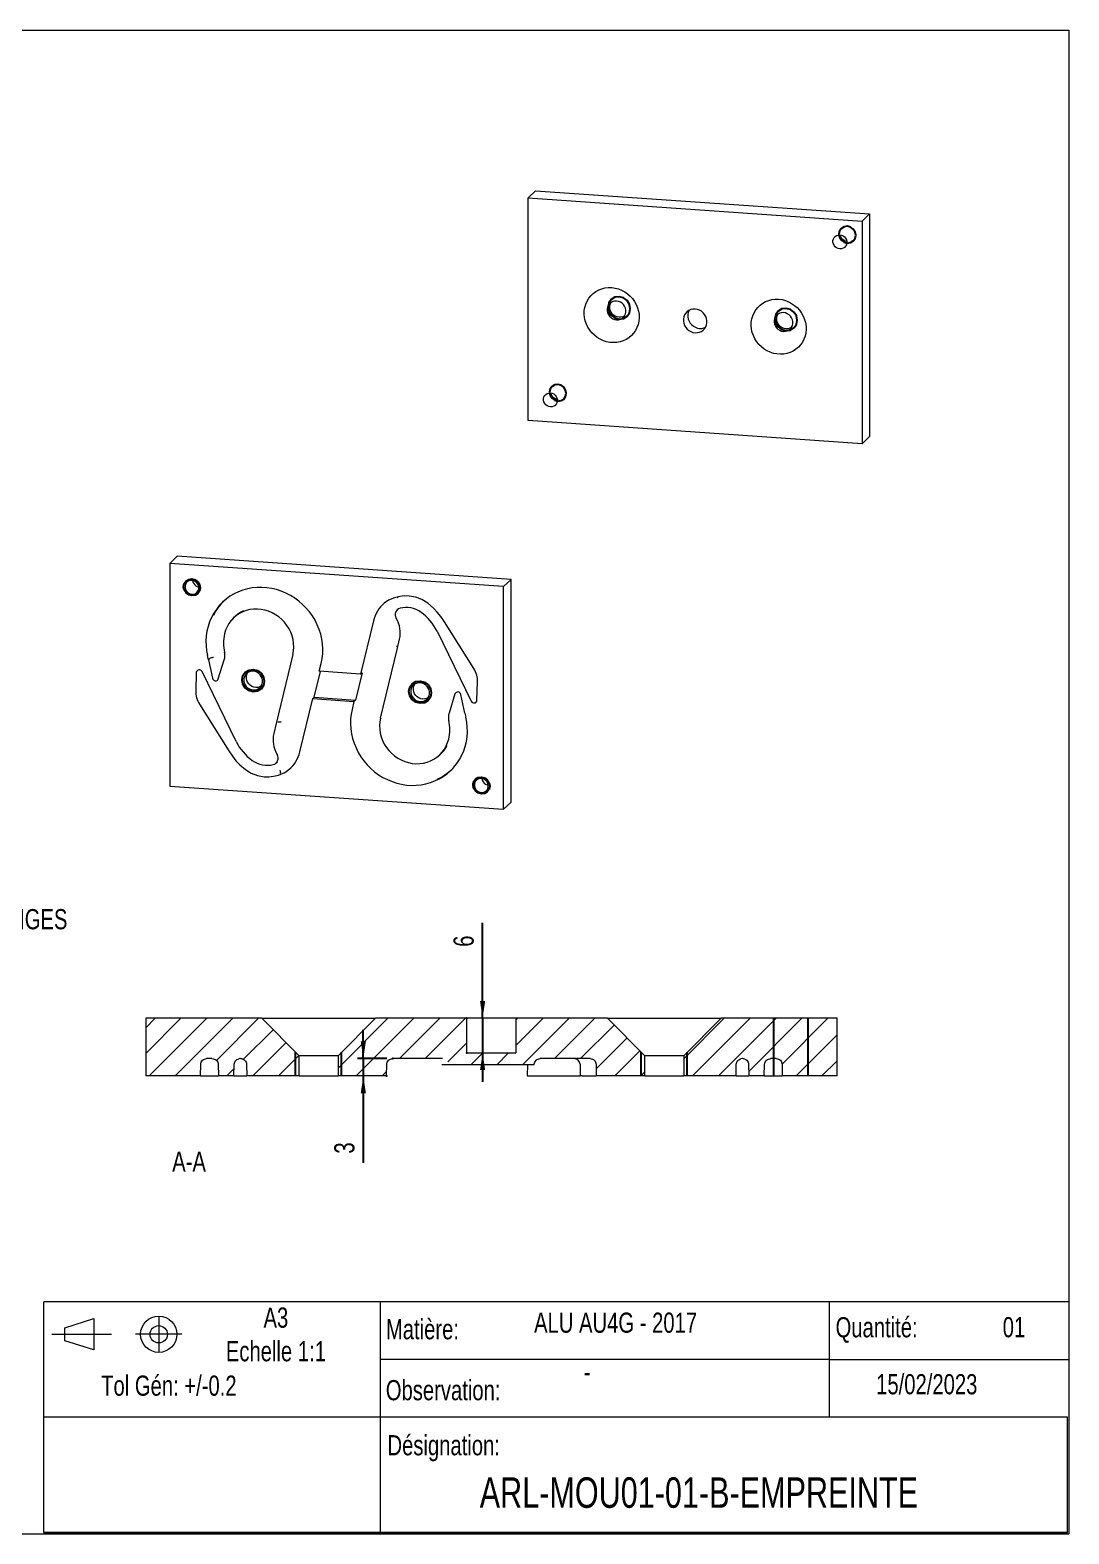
# Model space of a CAD drawing. Extents: x 12 to 408, y 18 to 279.
# Drawn here: x 227.7 to 408, y 18 to 279 of the extents above; entities that cross this region are included whole.
import ezdxf

# ---------------------------------------------------------------- set-up
doc = ezdxf.new("R2010")
doc.units = 0
doc.header["$MEASUREMENT"] = 0
doc.header["$PDSIZE"] = -1
doc.linetypes.add('CENTERX2', pattern=[20.32, 12.7, -2.54, 2.54, -2.54])
doc.styles.add('SLDTEXTSTYLE0', font='txt', dxfattribs={"width": 0.75})
doc.dimstyles.new('SLDDIMSTYLE3', dxfattribs={"dimtxt": 3.5, "dimasz": 3, "dimexe": 1, "dimexo": 0.0625, "dimgap": 0.875, "dimtad": 0, "dimtih": 1, "dimtoh": 1, "dimzin": 12, "dimdsep": 46, "dimtxsty": 'Standard', "dimsah": 1, "dimcen": 0.09, "dimclrd": 255, "dimclre": 255, "dimclrt": 255, "dimadec": 0, "dimazin": 0, "dimtfac": 1, "dimtdec": 4, "dimtofl": 0, "dimtmove": 0, "dimatfit": 3, "dimfxl": 1, "dimtolj": 1, "dimtzin": 12, "dimarcsym": 0})

# ---------------------------------------------------------------- blocks, each defined once
blk = doc.blocks.new('*D21')
for p, q in [((306.24, 107.49), (306.24, 124.07)), ((306.24, 107.49), (306.24, 101.49)), ((306.24, 101.49), (306.24, 96.49))]:
    blk.add_line(p, q)
at = {"color": 7}
for p in [(303.52, 107.49), (303.52, 101.49)]:
    blk.add_point(p, dxfattribs=at)
at = {"color": 255}
for points in [[(306.24, 107.49), (306.69, 110.49), (305.79, 110.49)], [(306.24, 101.49), (305.79, 98.49), (306.69, 98.49)]]:
    blk.add_solid(points, dxfattribs=at)
at = {"color": 7, "insert": (304.74, 119.9), "char_height": 3.5, "attachment_point": 7, "rotation": 90, "style": 'SLDTEXTSTYLE0'}
blk.add_mtext('6', dxfattribs=at)
blk = doc.blocks.new('*D22')
for p, q in [((285.54, 100.49), (285.54, 105.49)), ((289.64, 100.49), (284.54, 100.49)), ((285.54, 100.49), (285.54, 97.49)), ((285.54, 97.49), (285.54, 82.41))]:
    blk.add_line(p, q)
at = {"color": 7}
for p in [(290.64, 100.49), (289.57, 97.49)]:
    blk.add_point(p, dxfattribs=at)
at = {"color": 255}
for points in [[(285.54, 100.49), (285.99, 103.49), (285.09, 103.49)], [(285.54, 97.49), (285.09, 94.49), (285.99, 94.49)]]:
    blk.add_solid(points, dxfattribs=at)
at = {"color": 7, "insert": (284.04, 84), "char_height": 3.5, "attachment_point": 7, "rotation": 90, "style": 'SLDTEXTSTYLE0'}
blk.add_mtext('3', dxfattribs=at)

msp = doc.modelspace()

# ---------------------------------------------------------------- linework, layer by layer
at = {"color": 7, "linetype": 'Continuous', "lineweight": 0}
for p, q in [((12, 279), (408, 279)), ((408, 279), (408, 18)), ((249.401, 107.488), (247.773, 105.86)), ((253.891, 107.488), (247.773, 101.37)), ((258.382, 107.488), (248.382, 97.488)), ((262.872, 107.488), (252.872, 97.488)), ((267.362, 107.488), (260.058, 100.185)), ((289.812, 107.488), (281.148, 98.824)), ((294.303, 107.488), (284.303, 97.488)), ((298.793, 107.488), (291.793, 100.488)), ((303.283, 107.488), (296.283, 100.488)), ((312.263, 107.488), (312.023, 107.248)), ((316.753, 107.488), (312.023, 102.758)), ((321.243, 107.488), (313.243, 99.488)), ((325.733, 107.488), (318.733, 100.488)), ((348.184, 107.488), (341.148, 100.452)), ((352.674, 107.488), (342.674, 97.488)), ((357.164, 107.488), (347.164, 97.488)), ((361.654, 107.488), (352.439, 98.273)), ((366.145, 107.488), (358.211, 99.555)), ((269.875, 105.511), (264.734, 100.37)), ((329.061, 106.325), (323.224, 100.488)), ((367.773, 104.626), (360.635, 97.488)), ((272.12, 103.266), (266.342, 97.488)), ((303.523, 103.238), (300.219, 99.934)), ((331.306, 104.08), (325.952, 98.726)), ((333.551, 101.835), (329.204, 97.488)), ((274.365, 101.021), (270.832, 97.488)), ((306.263, 101.488), (304.263, 99.488)), ((310.753, 101.488), (308.753, 99.488)), ((367.773, 100.136), (365.125, 97.488)), ((263.116, 98.752), (261.852, 97.488)), ((289.586, 98.282), (288.793, 97.488)), ((334.398, 98.192), (333.694, 97.488)), ((408, 58.307), (230.084, 58.307)), ((288.524, 58.307), (230.084, 58.307)), ((230.084, 18.252), (230.084, 58.307)), ((288.524, 18.252), (288.524, 58.307)), ((366.409, 58.307), (366.409, 38.28)), ((233.716, 53.793), (238.785, 55.359)), ((238.785, 55.359), (238.785, 49.93)), ((233.716, 51.497), (233.716, 53.793)), ((238.785, 49.93), (233.716, 51.497)), ((366.409, 48.293), (288.524, 48.293)), ((366.409, 48.293), (408, 48.293)), ((288.524, 38.28), (230.084, 38.28)), ((407.749, 38.28), (288.524, 38.28)), ((288.524, 18.252), (288.524, 38.28)), ((407.749, 18.252), (407.749, 38.28)), ((12, 18), (408, 18)), ((230.084, 18.252), (407.749, 18.252)), ((288.524, 18.252), (230.084, 18.252)), ((407.749, 18.252), (288.524, 18.252))]:
    msp.add_line(p, q, dxfattribs=at)
at = {"color": 7, "linetype": 'Continuous', "lineweight": 15}
for p, q in [((315.449, 251.107), (314.155, 249.857)), ((315.449, 251.107), (373.404, 247.087)), ((314.155, 249.857), (372.11, 245.837)), ((314.155, 211.219), (314.155, 249.857)), ((373.404, 247.087), (372.11, 245.837)), ((372.11, 245.837), (372.11, 207.2)), ((373.404, 247.087), (373.404, 208.45)), ((372.11, 207.2), (314.155, 211.219)), ((373.404, 208.45), (372.11, 207.2)), ((251.932, 186.422), (253.226, 187.672)), ((309.888, 182.403), (251.932, 186.422)), ((251.932, 186.422), (251.932, 147.785)), ((311.182, 183.653), (253.226, 187.672)), ((309.888, 182.403), (311.182, 183.653)), ((311.182, 145.016), (311.182, 183.653)), ((309.888, 143.766), (309.888, 182.403)), ((291.625, 178.615), (291.377, 178.351)), ((263.063, 177.021), (262.815, 176.756)), ((287.286, 176.447), (285.061, 167.221)), ((304.734, 168.173), (299.611, 176.306)), ((291.395, 171.512), (291.82, 173.275)), ((298.331, 174.685), (304.258, 162.531)), ((258.67, 169.717), (258.497, 170.456)), ((258.67, 169.717), (258.947, 169.972)), ((258.67, 169.717), (259.346, 166.52)), ((260.373, 166.405), (261.41, 169.728)), ((273.3, 170.6), (270.425, 158.679)), ((288.519, 159.588), (291.394, 171.509)), ((256.556, 167.504), (256.45, 164.312)), ((263.489, 155.502), (257.561, 167.656)), ((277, 163.218), (278.082, 167.705)), ((277.904, 167.717), (278.234, 169.087)), ((285.061, 167.221), (277.904, 167.717)), ((285.337, 167.469), (284.192, 162.719)), ((285.061, 167.221), (285.337, 167.469)), ((305.264, 162.684), (305.37, 165.876)), ((257.085, 162.014), (262.209, 153.882)), ((274.534, 153.74), (276.758, 162.967)), ((276.758, 162.967), (277, 163.218)), ((276.758, 162.967), (283.916, 162.47)), ((277, 163.218), (284.192, 162.719)), ((283.916, 162.47), (283.585, 161.1)), ((284.192, 162.719), (283.916, 162.47)), ((301.446, 163.782), (300.41, 160.46)), ((303.15, 160.471), (302.474, 163.668)), ((303.15, 160.471), (303.322, 159.731)), ((270.425, 158.675), (269.999, 156.912)), ((270.367, 151.763), (270.64, 152.002)), ((298.622, 153.061), (298.894, 153.3)), ((251.932, 147.785), (309.888, 143.766)), ((309.888, 143.766), (311.182, 145.016)), ((247.773, 107.488), (247.773, 97.488)), ((267.898, 107.488), (247.773, 107.488)), ((267.898, 107.488), (274.398, 100.988)), ((267.898, 107.488), (287.648, 107.488)), ((281.148, 100.988), (287.648, 107.488)), ((303.523, 107.488), (287.648, 107.488)), ((303.523, 101.488), (303.523, 107.488)), ((312.023, 107.488), (303.523, 107.488)), ((312.023, 107.488), (312.023, 101.488)), ((327.898, 107.488), (312.023, 107.488)), ((327.898, 107.488), (334.398, 100.988)), ((327.898, 107.488), (347.648, 107.488)), ((341.148, 100.988), (347.648, 107.488)), ((367.773, 107.488), (347.648, 107.488)), ((367.773, 97.488), (367.773, 107.488)), ((257.298, 97.488), (257.333, 99.506)), ((259.255, 100.488), (258.333, 100.488)), ((260.375, 99.506), (260.414, 97.488)), ((263.093, 97.488), (263.129, 99.506)), ((265.286, 99.506), (265.323, 97.488)), ((274.398, 97.488), (274.398, 100.988)), ((281.148, 100.988), (274.398, 100.988)), ((281.148, 100.988), (281.148, 97.488)), ((289.572, 97.488), (289.608, 99.506)), ((299.299, 100.488), (290.636, 100.488)), ((299.141, 99.488), (300.327, 99.488)), ((300.327, 99.488), (315.219, 99.488)), ((303.523, 101.488), (312.023, 101.488)), ((314.033, 99.488), (313.997, 97.488)), ((315.219, 99.488), (315.219, 99.506)), ((324.91, 100.488), (316.247, 100.488)), ((323.154, 99.506), (323.189, 97.488)), ((325.938, 99.506), (325.974, 97.488)), ((334.398, 97.488), (334.398, 100.988)), ((341.148, 100.988), (334.398, 100.988)), ((341.148, 100.988), (341.148, 97.488)), ((350.223, 97.488), (350.26, 99.506)), ((352.417, 99.506), (352.453, 97.488)), ((355.132, 97.488), (355.171, 99.506)), ((357.213, 100.488), (356.291, 100.488)), ((358.213, 99.506), (358.248, 97.488)), ((257.298, 97.488), (247.773, 97.488)), ((257.298, 97.488), (258.443, 97.488)), ((258.443, 97.488), (260.411, 97.488)), ((263.093, 97.488), (260.414, 97.488)), ((263.093, 97.488), (263.124, 97.488)), ((263.124, 97.488), (265.251, 97.488)), ((265.251, 97.488), (265.323, 97.488)), ((274.398, 97.488), (265.323, 97.488)), ((274.398, 97.488), (281.148, 97.488)), ((289.572, 97.488), (281.148, 97.488)), ((313.997, 97.488), (323.189, 97.488)), ((323.529, 97.488), (323.189, 97.488)), ((323.529, 97.488), (325.974, 97.488)), ((334.398, 97.488), (325.974, 97.488)), ((334.398, 97.488), (341.148, 97.488)), ((350.223, 97.488), (341.148, 97.488)), ((350.223, 97.488), (352.453, 97.488)), ((355.132, 97.488), (352.453, 97.488)), ((355.132, 97.488), (356.117, 97.488)), ((356.117, 97.488), (358.199, 97.488)), ((358.199, 97.488), (358.248, 97.488)), ((367.773, 97.488), (358.248, 97.488))]:
    msp.add_line(p, q, dxfattribs=at)
at = {"color": 255, "linetype": 'Continuous'}
for p, q in [((356.773, 97.488), (356.773, 107.488)), ((356.773, 107.488), (356.773, 107.488)), ((356.773, 97.488), (356.773, 107.488)), ((356.773, 107.488), (356.773, 107.488)), ((362.773, 97.488), (362.773, 107.488)), ((362.773, 107.488), (362.773, 107.488)), ((362.773, 107.488), (362.773, 107.488)), ((362.773, 107.488), (362.773, 107.488)), ((362.773, 97.488), (362.773, 107.488)), ((362.773, 107.488), (362.773, 107.488)), ((362.773, 107.488), (362.773, 107.488)), ((362.773, 107.488), (362.773, 107.488)), ((273.773, 97.488), (273.773, 101.613)), ((273.773, 101.613), (273.773, 101.613)), ((281.773, 97.488), (281.773, 101.613)), ((281.773, 101.613), (281.773, 101.613)), ((281.773, 101.613), (281.773, 101.613)), ((281.773, 101.613), (281.773, 101.613)), ((333.773, 97.488), (333.773, 101.613)), ((333.773, 101.613), (333.773, 101.613)), ((341.773, 97.488), (341.773, 101.613)), ((341.773, 101.613), (341.773, 101.613)), ((341.773, 101.613), (341.773, 101.613)), ((341.773, 101.613), (341.773, 101.613))]:
    msp.add_line(p, q, dxfattribs=at)
at = {"color": 7, "linetype": 'CENTERX2', "lineweight": 0}
for p, q in [((250.029, 55.657), (250.029, 49.632)), ((231.503, 52.645), (241.826, 52.645)), ((254.065, 52.645), (245.993, 52.645))]:
    msp.add_line(p, q, dxfattribs=at)
at = {"color": 7, "linetype": 'Continuous', "lineweight": 15, "flags": 128}
for points in [[(368.247, 243.449), (368.535, 243.394), (368.808, 243.272), (369.047, 243.09), (369.24, 242.858), (369.375, 242.591), (369.445, 242.304), (369.445, 242.013), (369.375, 241.735), (369.24, 241.487), (369.047, 241.282), (368.808, 241.134), (368.535, 241.049), (368.247, 241.034), (367.958, 241.089), (367.685, 241.211), (367.446, 241.393), (367.253, 241.625), (367.118, 241.892), (367.048, 242.179), (367.048, 242.47), (367.118, 242.748), (367.253, 242.996), (367.446, 243.201), (367.685, 243.35), (367.958, 243.434), (368.247, 243.449)], [(369.446, 242.294), (369.252, 242.339), (368.98, 242.461), (368.74, 242.643), (368.547, 242.875), (368.412, 243.142), (368.342, 243.429), (368.341, 243.439)], [(328.644, 234.302), (329.23, 234.226), (329.807, 234.078), (330.366, 233.861), (330.9, 233.578), (331.399, 233.235), (331.857, 232.835), (332.265, 232.385), (332.619, 231.892), (332.913, 231.363), (333.142, 230.806), (333.302, 230.23), (333.392, 229.644), (333.411, 229.056), (333.356, 228.475), (333.231, 227.91), (333.036, 227.37), (332.774, 226.862), (332.45, 226.395), (332.067, 225.976), (331.634, 225.61), (331.154, 225.304), (330.637, 225.062), (330.089, 224.888), (329.52, 224.784), (328.937, 224.753), (328.35, 224.793), (327.767, 224.906), (327.198, 225.089), (326.65, 225.339), (326.133, 225.652), (325.654, 226.025), (325.22, 226.451), (324.838, 226.923), (324.513, 227.435), (324.252, 227.979), (324.056, 228.546), (323.931, 229.128), (323.877, 229.717), (323.895, 230.303), (323.985, 230.877), (324.145, 231.43), (324.374, 231.955), (324.668, 232.443), (325.022, 232.887), (325.431, 233.281), (325.888, 233.617), (326.387, 233.891), (326.921, 234.1), (327.48, 234.239), (328.057, 234.307), (328.644, 234.302)], [(357.621, 232.293), (358.207, 232.216), (358.785, 232.068), (359.344, 231.851), (359.878, 231.569), (360.377, 231.225), (360.834, 230.825), (361.243, 230.375), (361.597, 229.882), (361.891, 229.353), (362.119, 228.797), (362.28, 228.221), (362.37, 227.634), (362.388, 227.046), (362.334, 226.465), (362.209, 225.9), (362.013, 225.36), (361.752, 224.853), (361.427, 224.386), (361.045, 223.966), (360.611, 223.601), (360.132, 223.295), (359.615, 223.053), (359.067, 222.878), (358.498, 222.775), (357.915, 222.743), (357.328, 222.784), (356.745, 222.896), (356.176, 223.079), (355.628, 223.329), (355.111, 223.643), (354.631, 224.015), (354.197, 224.441), (353.815, 224.913), (353.491, 225.425), (353.229, 225.969), (353.034, 226.537), (352.909, 227.119), (352.854, 227.707), (352.872, 228.293), (352.962, 228.867), (353.123, 229.421), (353.352, 229.945), (353.646, 230.434), (354, 230.878), (354.408, 231.271), (354.866, 231.607), (355.365, 231.882), (355.898, 232.09), (356.458, 232.229), (357.035, 232.297), (357.621, 232.293)], [(329.485, 231.976), (329.146, 231.964), (328.822, 231.881), (328.527, 231.731), (328.273, 231.52), (328.073, 231.259), (327.934, 230.957), (327.864, 230.628), (327.864, 230.288), (327.934, 229.949), (328.073, 229.629), (328.273, 229.339), (328.527, 229.093), (328.822, 228.903), (329.146, 228.775), (329.485, 228.716), (329.824, 228.728), (330.148, 228.811), (330.443, 228.961), (330.696, 229.171), (330.896, 229.433), (331.035, 229.734), (331.106, 230.063), (331.106, 230.404), (331.035, 230.742), (330.896, 231.063), (330.696, 231.352), (330.443, 231.598), (330.148, 231.789), (329.824, 231.917), (329.485, 231.976)], [(330.86, 229.375), (330.601, 229.248), (330.277, 229.165), (329.938, 229.153), (329.599, 229.212), (329.275, 229.34), (328.98, 229.531), (328.726, 229.777), (328.526, 230.066), (328.387, 230.387), (328.317, 230.725), (328.317, 231.066), (328.387, 231.394), (328.526, 231.696), (328.562, 231.754)], [(343.132, 226.476), (343.51, 226.485), (343.874, 226.563), (344.213, 226.708), (344.515, 226.916), (344.77, 227.178), (344.97, 227.486), (345.107, 227.83), (345.176, 228.197), (345.176, 228.576), (345.107, 228.953), (344.97, 229.316), (344.77, 229.652), (344.515, 229.949), (344.213, 230.199), (343.874, 230.391), (343.51, 230.52), (343.132, 230.581), (342.755, 230.572), (342.391, 230.494), (342.052, 230.348), (341.75, 230.141), (341.494, 229.879), (341.295, 229.571), (341.158, 229.227), (341.089, 228.86), (341.089, 228.481), (341.158, 228.104), (341.295, 227.741), (341.494, 227.405), (341.75, 227.107), (342.052, 226.858), (342.391, 226.666), (342.755, 226.537), (343.132, 226.476)], [(342.1, 230.374), (342.071, 230.321), (341.935, 229.977), (341.865, 229.61), (341.865, 229.231), (341.935, 228.854), (342.071, 228.491), (342.271, 228.155), (342.526, 227.857), (342.828, 227.608), (343.167, 227.416), (343.532, 227.287), (343.909, 227.226)], [(358.462, 229.966), (358.124, 229.954), (357.8, 229.871), (357.504, 229.721), (357.251, 229.511), (357.051, 229.249), (356.912, 228.947), (356.841, 228.619), (356.841, 228.278), (356.912, 227.94), (357.051, 227.619), (357.251, 227.329), (357.504, 227.084), (357.8, 226.893), (358.124, 226.765), (358.462, 226.706), (358.801, 226.718), (359.125, 226.801), (359.421, 226.951), (359.674, 227.161), (359.874, 227.423), (360.013, 227.725), (360.084, 228.053), (360.084, 228.394), (360.013, 228.732), (359.874, 229.053), (359.674, 229.343), (359.421, 229.588), (359.125, 229.779), (358.801, 229.907), (358.462, 229.966)], [(359.838, 227.366), (359.578, 227.239), (359.254, 227.156), (358.915, 227.144), (358.577, 227.203), (358.252, 227.33), (357.957, 227.521), (357.704, 227.767), (357.504, 228.056), (357.365, 228.377), (357.294, 228.716), (357.294, 229.056), (357.365, 229.385), (357.504, 229.686), (357.54, 229.744)], [(343.909, 227.226), (344.286, 227.235), (344.65, 227.313), (344.941, 227.433)], [(318.018, 216.023), (318.307, 215.968), (318.579, 215.845), (318.819, 215.663), (319.012, 215.432), (319.147, 215.165), (319.217, 214.878), (319.217, 214.587), (319.147, 214.309), (319.012, 214.06), (318.819, 213.856), (318.579, 213.707), (318.307, 213.623), (318.018, 213.608), (317.729, 213.663), (317.457, 213.785), (317.218, 213.967), (317.025, 214.198), (316.889, 214.465), (316.82, 214.753), (316.82, 215.044), (316.889, 215.322), (317.025, 215.57), (317.218, 215.775), (317.457, 215.923), (317.729, 216.008), (318.018, 216.023)], [(319.218, 214.868), (319.024, 214.913), (318.751, 215.035), (318.512, 215.217), (318.319, 215.448), (318.184, 215.715), (318.114, 216.003), (318.113, 216.012)], [(255.796, 181.083), (256.085, 181.098), (256.357, 181.182), (256.596, 181.331), (256.789, 181.535), (256.925, 181.784), (256.994, 182.062), (256.994, 182.353), (256.925, 182.64), (256.789, 182.907), (256.596, 183.138), (256.357, 183.32), (256.085, 183.442), (255.796, 183.498), (255.507, 183.483), (255.235, 183.398), (254.995, 183.249), (254.802, 183.045), (254.667, 182.797), (254.597, 182.519), (254.597, 182.228), (254.667, 181.94), (254.802, 181.673), (254.995, 181.442), (255.235, 181.26), (255.507, 181.138), (255.796, 181.083)], [(255.89, 183.487), (255.891, 183.478), (255.961, 183.19), (256.096, 182.923), (256.289, 182.692), (256.529, 182.51), (256.801, 182.388), (256.995, 182.343)], [(278.234, 169.087), (278.396, 169.911), (278.486, 170.751), (278.506, 171.6), (278.455, 172.452), (278.332, 173.302), (278.139, 174.144), (277.878, 174.972), (277.549, 175.779), (277.156, 176.561), (276.702, 177.311), (276.188, 178.025), (275.62, 178.697), (275, 179.323), (274.334, 179.898), (273.626, 180.419), (272.881, 180.881), (272.104, 181.281), (271.301, 181.617), (270.477, 181.886), (269.639, 182.086), (268.791, 182.216), (267.94, 182.275), (267.093, 182.262), (266.254, 182.179), (265.43, 182.024), (264.627, 181.799), (263.85, 181.507), (263.105, 181.148), (262.397, 180.726), (261.731, 180.243), (261.112, 179.703), (260.543, 179.11), (260.03, 178.467), (259.575, 177.78), (259.182, 177.053), (258.854, 176.291), (258.592, 175.5), (258.4, 174.685), (258.277, 173.852), (258.225, 173.006), (258.245, 172.154), (258.336, 171.302), (258.497, 170.456)], [(290.977, 180.491), (289.921, 180.049), (289.186, 179.54)], [(299.611, 176.306), (299.004, 177.202), (298.378, 177.996), (297.732, 178.687), (296.752, 179.517), (295.719, 180.145), (294.641, 180.563), (293.501, 180.768), (292.702, 180.783), (291.857, 180.692), (290.977, 180.491)], [(291.533, 180.383), (291.453, 180.567), (291.433, 180.595)], [(261.535, 180.083), (261.385, 179.943), (260.817, 179.35), (260.305, 178.709), (259.851, 178.023), (259.513, 177.408)], [(273.3, 170.6), (273.417, 171.24), (273.463, 171.894), (273.438, 172.554), (273.342, 173.213), (273.176, 173.862), (272.943, 174.494), (272.643, 175.102), (272.283, 175.678), (271.864, 176.216), (271.393, 176.71), (270.875, 177.153), (270.316, 177.54), (269.723, 177.868), (269.102, 178.131), (268.461, 178.328), (267.807, 178.455), (267.148, 178.512), (266.492, 178.497), (265.846, 178.41), (265.219, 178.253), (264.616, 178.028), (264.046, 177.737), (263.515, 177.384), (263.03, 176.973), (262.595, 176.508), (262.216, 175.995), (261.898, 175.44), (261.645, 174.849), (261.458, 174.23)], [(264.721, 178.228), (264.298, 178.004), (263.766, 177.65), (263.279, 177.237), (263.063, 177.021)], [(289.186, 179.54), (288.848, 179.231), (288.534, 178.895), (288.249, 178.536), (287.993, 178.154), (287.767, 177.752), (287.573, 177.331), (287.413, 176.896), (287.286, 176.447)], [(291.913, 178.665), (291.665, 178.57), (291.449, 178.421), (291.274, 178.224), (291.151, 177.99), (291.085, 177.731), (291.08, 177.46), (291.136, 177.19), (291.25, 176.935)], [(295.575, 177.932), (295.16, 178.195), (294.722, 178.414), (294.266, 178.584), (293.798, 178.704), (293.323, 178.773), (292.846, 178.789), (292.375, 178.753), (291.913, 178.665)], [(298.331, 174.685), (298.081, 175.159), (297.801, 175.617), (297.493, 176.058), (297.158, 176.479), (296.796, 176.878), (296.411, 177.255), (296.003, 177.606), (295.575, 177.932)], [(291.82, 173.275), (291.906, 173.731), (291.947, 174.196), (291.942, 174.666), (291.892, 175.136), (291.796, 175.603), (291.656, 176.061), (291.474, 176.506), (291.25, 176.935)], [(261.458, 174.23), (261.375, 173.834), (261.315, 173.433), (261.279, 173.027), (261.266, 172.618), (261.277, 172.207), (261.312, 171.796), (261.37, 171.386), (261.452, 170.978)], [(258.947, 169.972), (259.031, 170.023), (259.178, 170.081), (259.328, 170.124), (259.43, 170.147), (259.546, 170.168)], [(261.41, 169.728), (261.451, 169.878), (261.482, 170.031), (261.503, 170.187), (261.514, 170.345), (261.514, 170.503), (261.503, 170.662), (261.483, 170.821), (261.452, 170.978)], [(291.501, 171.954), (291.465, 171.972), (291.385, 172.006), (291.297, 172.036)], [(257.561, 167.656), (257.458, 167.804), (257.315, 167.914), (257.147, 167.973), (256.972, 167.976), (256.81, 167.922), (256.678, 167.817), (256.59, 167.673), (256.556, 167.504)], [(266.421, 164.469), (266.76, 164.481), (267.084, 164.563), (267.379, 164.713), (267.632, 164.924), (267.832, 165.186), (267.971, 165.487), (268.042, 165.816), (268.042, 166.156), (267.971, 166.495), (267.832, 166.816), (267.632, 167.105), (267.379, 167.351), (267.084, 167.542), (266.76, 167.669), (266.421, 167.729), (266.082, 167.716), (265.758, 167.634), (265.463, 167.484), (265.21, 167.273), (265.009, 167.011), (264.871, 166.71), (264.8, 166.381), (264.8, 166.041), (264.871, 165.702), (265.009, 165.381), (265.21, 165.092), (265.463, 164.846), (265.758, 164.655), (266.082, 164.528), (266.421, 164.469)], [(266.874, 164.906), (266.535, 164.965), (266.211, 165.093), (265.916, 165.284), (265.662, 165.529), (265.462, 165.819), (265.324, 166.14), (265.253, 166.478), (265.253, 166.819), (265.324, 167.147), (265.462, 167.449), (265.499, 167.507)], [(305.37, 165.876), (305.368, 166.173), (305.343, 166.471), (305.296, 166.768), (305.227, 167.062), (305.135, 167.351), (305.022, 167.634), (304.888, 167.908), (304.734, 168.173)], [(259.346, 166.52), (259.41, 166.354), (259.523, 166.213), (259.672, 166.114), (259.843, 166.066), (260.016, 166.075), (260.172, 166.14), (260.296, 166.254), (260.373, 166.405)], [(267.796, 165.128), (267.537, 165.001), (267.213, 164.918), (266.874, 164.906)], [(295.399, 162.459), (295.738, 162.471), (296.062, 162.554), (296.357, 162.704), (296.61, 162.914), (296.81, 163.176), (296.949, 163.478), (297.02, 163.806), (297.02, 164.147), (296.949, 164.485), (296.81, 164.806), (296.61, 165.096), (296.357, 165.341), (296.062, 165.532), (295.738, 165.66), (295.399, 165.719), (295.06, 165.707), (294.736, 165.624), (294.441, 165.474), (294.187, 165.264), (293.987, 165.002), (293.848, 164.7), (293.778, 164.372), (293.778, 164.031), (293.848, 163.693), (293.987, 163.372), (294.187, 163.082), (294.441, 162.837), (294.736, 162.646), (295.06, 162.518), (295.399, 162.459)], [(295.852, 162.896), (295.513, 162.956), (295.189, 163.083), (294.893, 163.274), (294.64, 163.52), (294.44, 163.809), (294.301, 164.13), (294.23, 164.468), (294.23, 164.809), (294.301, 165.138), (294.44, 165.439), (294.476, 165.497)], [(256.45, 164.312), (256.452, 164.014), (256.476, 163.716), (256.523, 163.42), (256.593, 163.126), (256.684, 162.837), (256.797, 162.554), (256.931, 162.279), (257.085, 162.014)], [(296.774, 163.118), (296.515, 162.991), (296.19, 162.909), (295.852, 162.896)], [(302.474, 163.668), (302.41, 163.834), (302.297, 163.974), (302.147, 164.074), (301.977, 164.121), (301.804, 164.112), (301.647, 164.047), (301.523, 163.933), (301.446, 163.782)], [(304.258, 162.531), (304.362, 162.384), (304.505, 162.274), (304.673, 162.214), (304.847, 162.211), (305.009, 162.265), (305.141, 162.37), (305.229, 162.515), (305.264, 162.684)], [(283.585, 161.1), (283.424, 160.276), (283.333, 159.437), (283.313, 158.588), (283.365, 157.735), (283.488, 156.885), (283.68, 156.043), (283.942, 155.216), (284.27, 154.408), (284.663, 153.627), (285.118, 152.876), (285.631, 152.162), (286.2, 151.49), (286.819, 150.864), (287.485, 150.289), (288.193, 149.769), (288.938, 149.307), (289.715, 148.907), (290.518, 148.571), (291.342, 148.302), (292.181, 148.102), (293.028, 147.971), (293.879, 147.913), (294.727, 147.925), (295.565, 148.009), (296.389, 148.164), (297.192, 148.388), (297.969, 148.681), (298.714, 149.039), (299.422, 149.461), (300.088, 149.944), (300.708, 150.484), (301.276, 151.077), (301.79, 151.72), (302.244, 152.407), (302.637, 153.134), (302.966, 153.896), (303.227, 154.688), (303.42, 155.503), (303.543, 156.336), (303.594, 157.181), (303.574, 158.033), (303.484, 158.885), (303.322, 159.731)], [(288.519, 159.588), (288.402, 158.947), (288.356, 158.293), (288.381, 157.633), (288.477, 156.975), (288.643, 156.326), (288.877, 155.693), (289.176, 155.086), (289.537, 154.509), (289.955, 153.971), (290.426, 153.478), (290.944, 153.035), (291.503, 152.647), (292.097, 152.32), (292.717, 152.056), (293.359, 151.859), (294.012, 151.732), (294.671, 151.676), (295.327, 151.691), (295.973, 151.777), (296.601, 151.934), (297.203, 152.159), (297.773, 152.45), (298.304, 152.803), (298.79, 153.215), (299.224, 153.68), (299.603, 154.193), (299.921, 154.748), (300.175, 155.338), (300.362, 155.957)], [(300.41, 160.46), (300.368, 160.31), (300.337, 160.156), (300.316, 160), (300.306, 159.843), (300.306, 159.684), (300.316, 159.525), (300.337, 159.367), (300.368, 159.209)], [(269.999, 156.912), (269.913, 156.456), (269.873, 155.991), (269.877, 155.521), (269.928, 155.051), (270.023, 154.585), (270.163, 154.126), (270.346, 153.681), (270.57, 153.253)], [(270.702, 158.923), (270.738, 158.943), (270.789, 158.958), (270.855, 158.966), (270.933, 158.966), (271.019, 158.96), (271.112, 158.947), (271.206, 158.927), (271.299, 158.901)], [(300.362, 155.957), (300.445, 156.353), (300.504, 156.755), (300.541, 157.161), (300.553, 157.57), (300.542, 157.98), (300.507, 158.391), (300.449, 158.801), (300.368, 159.209)], [(263.489, 155.502), (263.739, 155.029), (264.018, 154.57), (264.326, 154.13), (264.662, 153.709), (265.023, 153.309), (265.408, 152.933), (265.816, 152.581), (266.244, 152.256)], [(298.894, 153.3), (299.063, 153.454), (299.499, 153.921), (299.879, 154.435), (300.116, 154.835)], [(262.209, 153.882), (262.815, 152.986), (263.442, 152.192), (264.088, 151.5), (265.068, 150.67), (266.1, 150.043), (267.179, 149.625), (268.319, 149.419), (269.117, 149.404), (269.963, 149.495), (270.842, 149.697)], [(266.244, 152.256), (266.659, 151.992), (267.097, 151.774), (267.553, 151.603), (268.022, 151.483), (268.497, 151.414), (268.973, 151.398), (269.445, 151.434), (269.906, 151.523)], [(269.906, 151.523), (270.154, 151.617), (270.371, 151.767), (270.545, 151.963), (270.668, 152.197), (270.734, 152.456), (270.739, 152.728), (270.684, 152.998), (270.57, 153.253)], [(272.633, 150.648), (272.972, 150.957), (273.285, 151.292), (273.57, 151.652), (273.827, 152.034), (274.052, 152.436), (274.246, 152.856), (274.407, 153.292), (274.534, 153.74)], [(270.842, 149.697), (271.898, 150.138), (272.633, 150.648)], [(271.062, 150.554), (271.119, 150.346), (271.141, 150.154), (271.13, 150.037), (271.098, 149.965)], [(272.883, 150.913), (273.221, 151.221), (273.242, 151.243)], [(298.356, 149.007), (298.966, 149.306), (299.673, 149.728), (300.338, 150.21), (300.957, 150.749), (301.183, 150.972)], [(306.024, 146.69), (306.313, 146.705), (306.585, 146.789), (306.824, 146.938), (307.017, 147.142), (307.153, 147.391), (307.222, 147.669), (307.222, 147.96), (307.153, 148.247), (307.017, 148.514), (306.824, 148.745), (306.585, 148.927), (306.313, 149.05), (306.024, 149.105), (305.735, 149.09), (305.463, 149.005), (305.223, 148.857), (305.03, 148.652), (304.895, 148.404), (304.825, 148.126), (304.825, 147.835), (304.895, 147.547), (305.03, 147.28), (305.223, 147.049), (305.463, 146.867), (305.735, 146.745), (306.024, 146.69)], [(306.118, 149.094), (306.119, 149.085), (306.189, 148.797), (306.324, 148.53), (306.517, 148.299), (306.757, 148.117), (307.029, 147.995), (307.224, 147.95)], [(257.333, 99.506), (257.355, 99.698), (257.414, 99.883), (257.507, 100.053), (257.632, 100.201), (257.783, 100.323), (257.954, 100.414), (258.14, 100.469), (258.333, 100.488)], [(259.255, 100.488), (259.471, 100.469), (259.679, 100.414), (259.871, 100.323), (260.04, 100.201), (260.179, 100.053), (260.284, 99.883), (260.35, 99.698), (260.375, 99.506)], [(263.129, 99.506), (263.153, 99.703), (263.216, 99.892), (263.316, 100.065), (263.449, 100.215), (263.61, 100.336), (263.792, 100.424)], [(264.486, 100.46), (264.366, 100.481), (264.185, 100.488), (264.096, 100.486), (263.792, 100.424)], [(264.486, 100.46), (264.671, 100.399), (264.842, 100.306), (264.991, 100.184), (265.114, 100.038), (265.206, 99.872), (265.264, 99.692), (265.286, 99.506)], [(289.608, 99.506), (289.631, 99.698), (289.691, 99.883), (289.787, 100.053), (289.915, 100.201), (290.07, 100.323), (290.246, 100.414), (290.437, 100.469), (290.636, 100.488)], [(315.219, 99.506), (315.242, 99.698), (315.302, 99.883), (315.398, 100.053), (315.526, 100.201), (315.681, 100.323), (315.857, 100.414), (316.048, 100.469), (316.247, 100.488)], [(324.91, 100.488), (325.109, 100.469), (325.299, 100.414), (325.476, 100.323), (325.631, 100.201), (325.759, 100.053), (325.855, 99.883), (325.915, 99.698), (325.938, 99.506)], [(350.26, 99.506), (350.282, 99.692), (350.34, 99.872), (350.432, 100.038), (350.555, 100.184), (350.704, 100.306), (350.875, 100.399), (351.06, 100.46)], [(351.754, 100.424), (351.525, 100.479), (351.361, 100.488), (351.272, 100.487), (351.06, 100.46)], [(351.754, 100.424), (351.936, 100.336), (352.097, 100.215), (352.23, 100.065), (352.33, 99.892), (352.393, 99.703), (352.417, 99.506)], [(355.171, 99.506), (355.196, 99.698), (355.262, 99.883), (355.367, 100.053), (355.506, 100.201), (355.675, 100.323), (355.867, 100.414), (356.075, 100.469), (356.291, 100.488)], [(357.213, 100.488), (357.406, 100.469), (357.591, 100.414), (357.763, 100.323), (357.914, 100.201), (358.038, 100.053), (358.132, 99.883), (358.191, 99.698), (358.213, 99.506)]]:
    msp.add_lwpolyline(points, dxfattribs=at)
at = {"color": 7, "linetype": 'Continuous', "flags": 128}
for points in [[(369.541, 244.94), (368.986, 244.869), (368.516, 244.587), (368.202, 244.139), (368.092, 243.592), (368.202, 243.03), (368.516, 242.538), (368.986, 242.191), (369.541, 242.043), (370.095, 242.114), (370.565, 242.396), (370.879, 242.844), (370.99, 243.391), (370.879, 243.953), (370.565, 244.445), (370.095, 244.792), (369.541, 244.94)], [(369.541, 244.94), (368.986, 244.869), (368.516, 244.587), (368.202, 244.139), (368.092, 243.592), (368.202, 243.03), (368.516, 242.538), (368.986, 242.191), (369.541, 242.043), (370.095, 242.114), (370.565, 242.396), (370.879, 242.844), (370.99, 243.391), (370.879, 243.953), (370.565, 244.445), (370.095, 244.792), (369.541, 244.94)], [(329.938, 232.715), (329.198, 232.619), (328.572, 232.244), (328.153, 231.646), (328.006, 230.917), (328.153, 230.168), (328.572, 229.512), (329.198, 229.05), (329.938, 228.851), (330.677, 228.947), (331.304, 229.322), (331.722, 229.92), (331.87, 230.649), (331.722, 231.399), (331.304, 232.054), (330.677, 232.517), (329.938, 232.715)], [(358.915, 230.705), (358.176, 230.61), (357.549, 230.234), (357.131, 229.637), (356.984, 228.908), (357.131, 228.158), (357.549, 227.502), (358.176, 227.04), (358.915, 226.842), (359.655, 226.938), (360.281, 227.313), (360.7, 227.911), (360.847, 228.64), (360.7, 229.389), (360.281, 230.045), (359.655, 230.507), (358.915, 230.705)], [(319.312, 217.514), (318.758, 217.442), (318.288, 217.161), (317.974, 216.713), (317.864, 216.166), (317.974, 215.604), (318.288, 215.112), (318.758, 214.765), (319.312, 214.616), (319.867, 214.688), (320.337, 214.97), (320.651, 215.418), (320.761, 215.965), (320.651, 216.527), (320.337, 217.019), (319.867, 217.365), (319.312, 217.514)], [(319.312, 217.514), (318.758, 217.442), (318.288, 217.161), (317.974, 216.713), (317.864, 216.166), (317.974, 215.604), (318.288, 215.112), (318.758, 214.765), (319.312, 214.616), (319.867, 214.688), (320.337, 214.97), (320.651, 215.418), (320.761, 215.965), (320.651, 216.527), (320.337, 217.019), (319.867, 217.365), (319.312, 217.514)], [(255.796, 180.841), (255.241, 180.99), (254.771, 181.337), (254.457, 181.829), (254.347, 182.391), (254.457, 182.938), (254.771, 183.386), (255.241, 183.667), (255.796, 183.739), (256.35, 183.59), (256.82, 183.244), (257.134, 182.752), (257.245, 182.19), (257.134, 181.643), (256.82, 181.195), (256.35, 180.913), (255.796, 180.841)], [(255.796, 180.841), (255.241, 180.99), (254.771, 181.337), (254.457, 181.829), (254.347, 182.391), (254.457, 182.938), (254.771, 183.386), (255.241, 183.667), (255.796, 183.739), (256.35, 183.59), (256.82, 183.244), (257.134, 182.752), (257.245, 182.19), (257.134, 181.643), (256.82, 181.195), (256.35, 180.913), (255.796, 180.841)], [(266.421, 164.167), (265.682, 164.365), (265.055, 164.827), (264.636, 165.483), (264.489, 166.233), (264.636, 166.962), (265.055, 167.559), (265.682, 167.935), (266.421, 168.03), (267.16, 167.832), (267.787, 167.37), (268.206, 166.714), (268.353, 165.965), (268.206, 165.235), (267.787, 164.638), (267.16, 164.262), (266.421, 164.167)], [(295.399, 162.157), (294.659, 162.355), (294.033, 162.818), (293.614, 163.473), (293.467, 164.223), (293.614, 164.952), (294.033, 165.55), (294.659, 165.925), (295.399, 166.021), (296.138, 165.822), (296.765, 165.36), (297.183, 164.704), (297.33, 163.955), (297.183, 163.226), (296.765, 162.628), (296.138, 162.253), (295.399, 162.157)], [(306.024, 146.448), (305.469, 146.597), (304.999, 146.944), (304.685, 147.436), (304.575, 147.998), (304.685, 148.545), (304.999, 148.993), (305.469, 149.274), (306.024, 149.346), (306.578, 149.197), (307.048, 148.851), (307.362, 148.359), (307.473, 147.797), (307.362, 147.25), (307.048, 146.802), (306.578, 146.52), (306.024, 146.448)], [(306.024, 146.448), (305.469, 146.597), (304.999, 146.944), (304.685, 147.436), (304.575, 147.998), (304.685, 148.545), (304.999, 148.993), (305.469, 149.274), (306.024, 149.346), (306.578, 149.197), (307.048, 148.851), (307.362, 148.359), (307.473, 147.797), (307.362, 147.25), (307.048, 146.802), (306.578, 146.52), (306.024, 146.448)]]:
    msp.add_lwpolyline(points, dxfattribs=at)
at = {"color": 5, "linetype": 'Continuous', "lineweight": 0}
for radius in [3.139, 1.5]:
    msp.add_circle((250.029, 52.645), radius, dxfattribs=at)
at = {"color": 7, "linetype": 'Continuous', "lineweight": 15}
msp.add_arc((322.154, 99.488), 1, 1, 90, dxfattribs=at)

# ---------------------------------------------------------------- texts
at = {"color": 7, "style": 'SLDTEXTSTYLE0'}
for s, insert, char_height, attachment_point in [('forme suivant fichier STEP/IGES', (183.274, 126.442), 3.5, 1), ('A-A', (255.298, 84.371), 3.5, 2), ('A3 \\PEchelle 1:1', (270.366, 57.293), 3.5, 2), ('Matière:', (289.462, 55.278), 3.5, 1), ('ALU AU4G - 2017', (315.175, 56.414), 3.5, 1), ('Quantité:', (367.5, 55.618), 3.5, 1), ('01', (396.51, 55.629), 3.5, 1), ('Tol Gén: +/-0.2', (240.034, 45.487), 3.5, 1), ('Observation:', (289.439, 44.699), 3.5, 1), ('-', (323.787, 47.856), 3.5, 1), ('15/02/2023', (374.545, 45.732), 3.5, 1), ('Désignation:', (289.735, 35.146), 3.5, 1), ('ARL-MOU01-01-B-EMPREINTE', (305.739, 27.823), 5.29167, 1)]:
    msp.add_mtext(s, dxfattribs=dict(at, insert=insert, char_height=char_height, attachment_point=attachment_point))

# ---------------------------------------------------------------- dimensions: what is measured, and where the dimension line sits
at = {"color": 255}
for base, p1, p2, picture, middle in [((306.243, 101.488), (303.523, 107.488), (303.523, 101.488), '*D21', (306.243, 121.188)), ((285.536, 97.488), (290.636, 100.488), (289.572, 97.488), '*D22', (285.536, 85.293))]:
    dim = msp.add_linear_dim(base=base, p1=p1, p2=p2, angle=90, dimstyle='SLDDIMSTYLE3', dxfattribs=at)
    dim.commit()
    dim.dimension.update_dxf_attribs({"geometry": picture, "text_midpoint": middle, "dimtype": 160})

doc.saveas('drawing.dxf')
